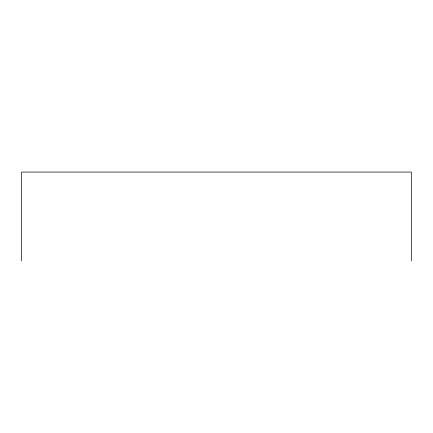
<?xml version="1.0" encoding="UTF-8"?>
<svg xmlns="http://www.w3.org/2000/svg" width="433" height="433" viewBox="0 0 433 433"><rect width="100%" height="100%" fill="white"/><g stroke="black" fill="none" stroke-linecap="round" stroke-linejoin="round"><path stroke-width="0.65" d="M411.35 260.937L411.35 172.063L21.65 172.063L21.65 260.937"/></g></svg>
